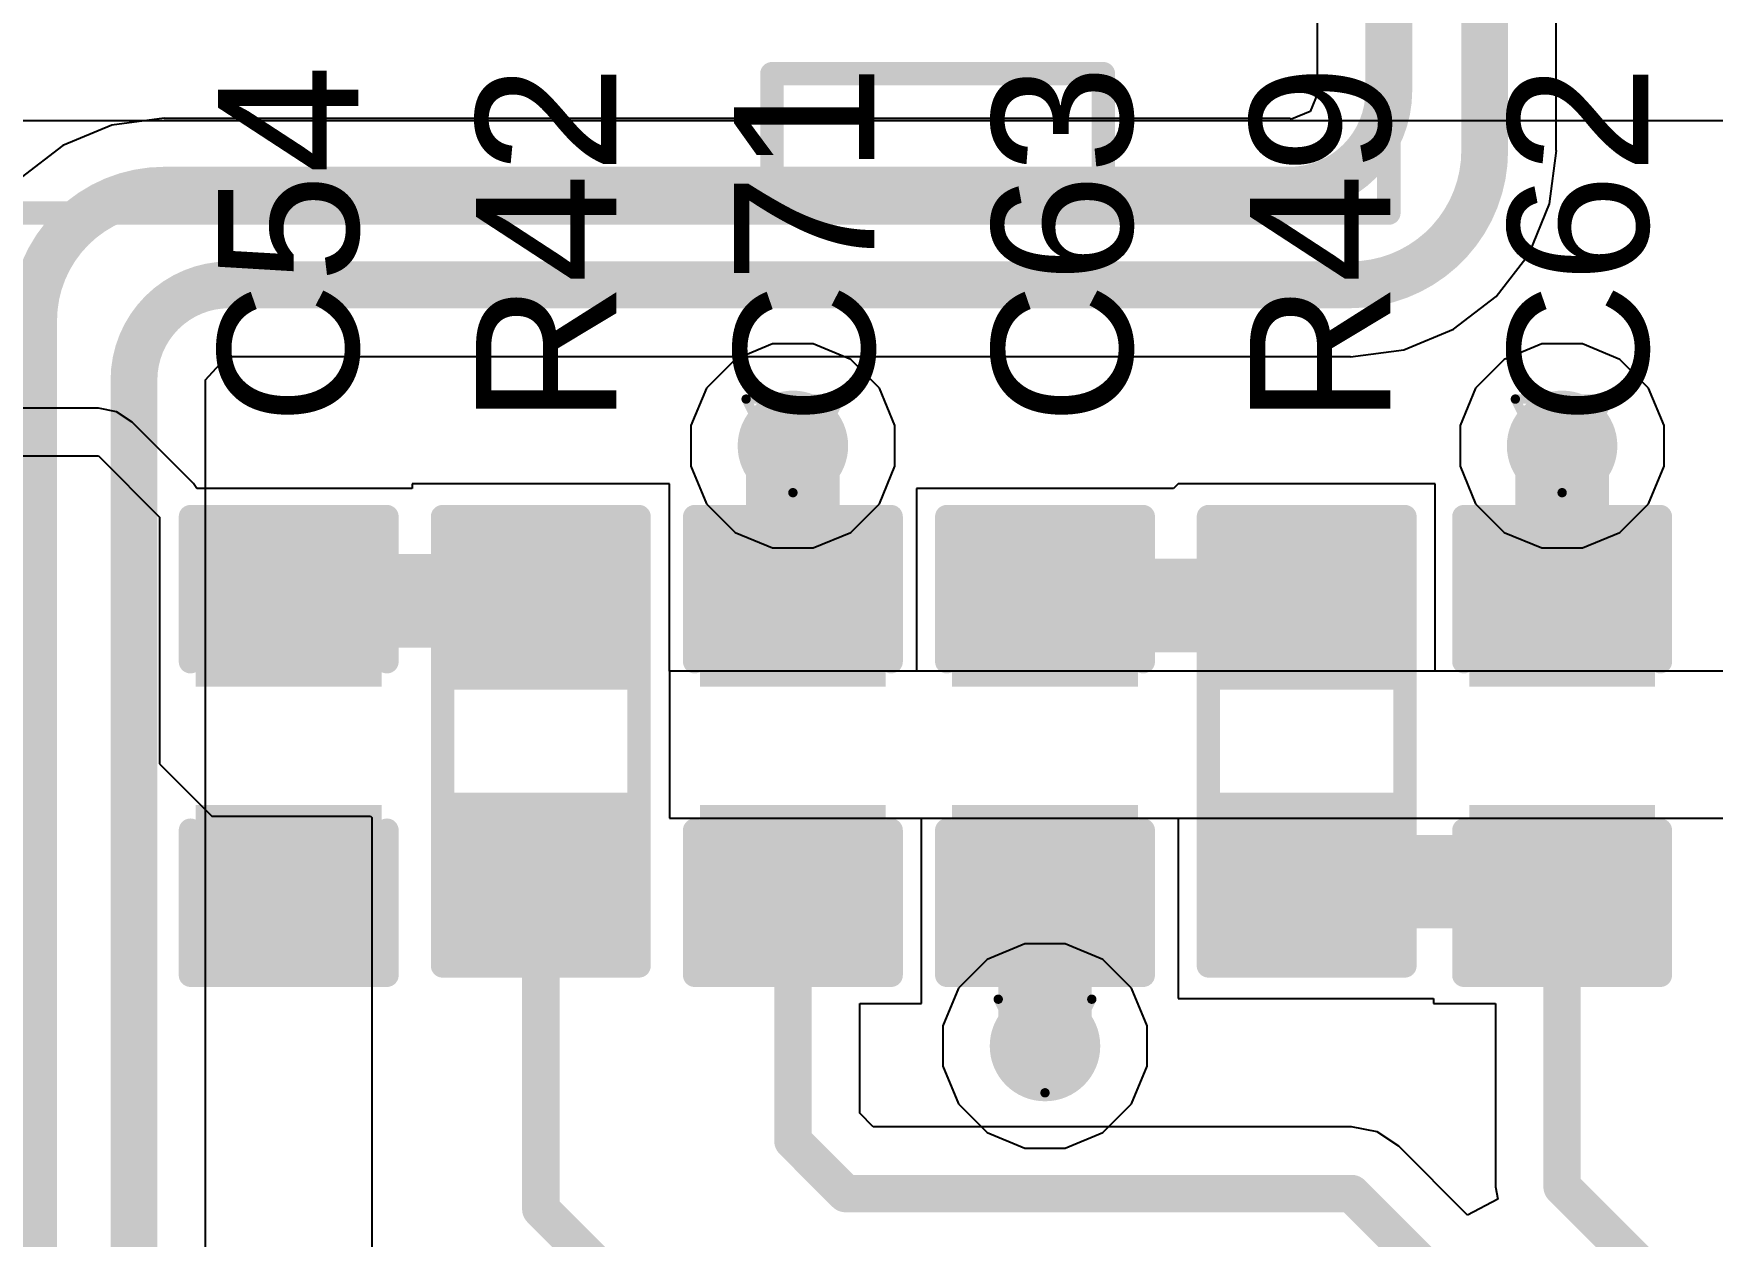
# Model space of a CAD drawing. Header units: inches. Extents: x 0 to 12.2, y 0 to 7.
# Drawn here: x 0.9288 to 1.2877, y 4.0616 to 4.3186 of the extents above; entities that cross this region are included whole.
import ezdxf

# ---------------------------------------------------------------- set-up
doc = ezdxf.new("R2010")
doc.units = ezdxf.units.IN
doc.header["$MEASUREMENT"] = 0
for name, color, linetype in [('Bottom Layer', 5, 'Continuous'), ('Bottom Overlay', 54, 'Continuous'), ('Drill Drawing', 1, 'Continuous'), ('Layer 1', 16, 'Continuous'), ('Layer 2', 76, 'Continuous'), ('Top Layer', 1, 'Continuous'), ('Top Overlay', 2, 'Continuous'), ('Top Paste', 8, 'Continuous'), ('Top Solder', 216, 'Continuous'), ('Via Holes', 16, 'Continuous')]:
    doc.layers.add(name, color=color, linetype=linetype)
doc.styles.add('Arial', font='', dxfattribs={"height": 0.2})
doc.styles.get('Arial').set_extended_font_data('Arial')

# ---------------------------------------------------------------- blocks, each defined once
blk = doc.blocks.new('R___0603_115')
at = {"layer": 'Top Layer'}
for points in [[(-0.015, 0.0175), (-0.015, -0.0175), (-0.045, -0.0175), (-0.045, 0.0175)], [(0.045, 0.0175), (0.045, -0.0175), (0.015, -0.0175), (0.015, 0.0175)]]:
    blk.add_hatch(color=1, dxfattribs=at).paths.add_polyline_path(points)
at = {"layer": 'Top Paste'}
for points in [[(-0.015, 0.0175), (-0.015, -0.0175), (-0.045, -0.0175), (-0.045, 0.0175)], [(0.045, 0.0175), (0.045, -0.0175), (0.015, -0.0175), (0.015, 0.0175)]]:
    blk.add_hatch(color=8, dxfattribs=at).paths.add_polyline_path(points)
at = {"layer": 'Top Solder'}
for points in [[(-0.011, 0.0215), (-0.011, -0.0215), (-0.049, -0.0215), (-0.049, 0.0215)], [(0.049, 0.0215), (0.049, -0.0215), (0.011, -0.0215), (0.011, 0.0215)]]:
    blk.add_hatch(color=216, dxfattribs=at).paths.add_polyline_path(points)
at = {"layer": 'Top Overlay'}
for points in [[(0.048, 0.021, 0.005, 0.005, 0), (-0.048, 0.021, 0.005, 0.005, 0)], [(-0.048, -0.021, 0.005, 0.005, 0), (-0.048, 0.021, 0.005, 0.005, 0)], [(0.048, -0.021, 0.005, 0.005, 0), (0.048, 0.021, 0.005, 0.005, 0)], [(0.048, -0.021, 0.005, 0.005, 0), (-0.048, -0.021, 0.005, 0.005, 0)]]:
    blk.add_lwpolyline(points, format="xyseb", dxfattribs=at)
for points in [[(-0.04925, 0.021, 0.0025, 0.0025, 1), (-0.04675, 0.021, 0.0025, 0.0025, 1)], [(-0.04925, 0.021, 0.0025, 0.0025, 1), (-0.04675, 0.021, 0.0025, 0.0025, 1)], [(0.04675, 0.021, 0.0025, 0.0025, 1), (0.04925, 0.021, 0.0025, 0.0025, 1)], [(0.04675, 0.021, 0.0025, 0.0025, 1), (0.04925, 0.021, 0.0025, 0.0025, 1)], [(-0.04925, -0.021, 0.0025, 0.0025, 1), (-0.04675, -0.021, 0.0025, 0.0025, 1)], [(-0.04925, -0.021, 0.0025, 0.0025, 1), (-0.04675, -0.021, 0.0025, 0.0025, 1)], [(0.04675, -0.021, 0.0025, 0.0025, 1), (0.04925, -0.021, 0.0025, 0.0025, 1)], [(0.04675, -0.021, 0.0025, 0.0025, 1), (0.04925, -0.021, 0.0025, 0.0025, 1)]]:
    blk.add_lwpolyline(points, format="xyseb", close=True, dxfattribs=at)
blk = doc.blocks.new('R___0603_122')
at = {"layer": 'Top Layer'}
for points in [[(-0.015, 0.0175), (-0.015, -0.0175), (-0.045, -0.0175), (-0.045, 0.0175)], [(0.045, 0.0175), (0.045, -0.0175), (0.015, -0.0175), (0.015, 0.0175)]]:
    blk.add_hatch(color=1, dxfattribs=at).paths.add_polyline_path(points)
at = {"layer": 'Top Paste'}
for points in [[(-0.015, 0.0175), (-0.015, -0.0175), (-0.045, -0.0175), (-0.045, 0.0175)], [(0.045, 0.0175), (0.045, -0.0175), (0.015, -0.0175), (0.015, 0.0175)]]:
    blk.add_hatch(color=8, dxfattribs=at).paths.add_polyline_path(points)
at = {"layer": 'Top Solder'}
for points in [[(-0.011, 0.0215), (-0.011, -0.0215), (-0.049, -0.0215), (-0.049, 0.0215)], [(0.049, 0.0215), (0.049, -0.0215), (0.011, -0.0215), (0.011, 0.0215)]]:
    blk.add_hatch(color=216, dxfattribs=at).paths.add_polyline_path(points)
at = {"layer": 'Top Overlay'}
for points in [[(-0.048, 0.021, 0.005, 0.005, 0), (-0.048, -0.021, 0.005, 0.005, 0)], [(-0.048, 0.021, 0.005, 0.005, 0), (0.048, 0.021, 0.005, 0.005, 0)], [(0.048, 0.021, 0.005, 0.005, 0), (0.048, -0.021, 0.005, 0.005, 0)], [(-0.048, -0.021, 0.005, 0.005, 0), (0.048, -0.021, 0.005, 0.005, 0)]]:
    blk.add_lwpolyline(points, format="xyseb", dxfattribs=at)
for points in [[(-0.04925, 0.021, 0.0025, 0.0025, 1), (-0.04675, 0.021, 0.0025, 0.0025, 1)], [(-0.04925, 0.021, 0.0025, 0.0025, 1), (-0.04675, 0.021, 0.0025, 0.0025, 1)], [(0.04675, 0.021, 0.0025, 0.0025, 1), (0.04925, 0.021, 0.0025, 0.0025, 1)], [(0.04675, 0.021, 0.0025, 0.0025, 1), (0.04925, 0.021, 0.0025, 0.0025, 1)], [(-0.04925, -0.021, 0.0025, 0.0025, 1), (-0.04675, -0.021, 0.0025, 0.0025, 1)], [(-0.04925, -0.021, 0.0025, 0.0025, 1), (-0.04675, -0.021, 0.0025, 0.0025, 1)], [(0.04675, -0.021, 0.0025, 0.0025, 1), (0.04925, -0.021, 0.0025, 0.0025, 1)], [(0.04675, -0.021, 0.0025, 0.0025, 1), (0.04925, -0.021, 0.0025, 0.0025, 1)]]:
    blk.add_lwpolyline(points, format="xyseb", close=True, dxfattribs=at)
blk = doc.blocks.new('B8B_XH_A_LF__SN__B_189')
at = {"layer": 'Bottom Overlay'}
for points in [[(0.4409448, -0.0898583, 0.005, 0.005, 0), (0.4409448, 0.1365197, 0.005, 0.005, 0)], [(0.309055, -0.0600787, 0.005, 0.005, 0), (0.3799211, -0.0600787, 0.005, 0.005, 0)], [(0.309055, -0.0898583, 0.005, 0.005, 0), (0.309055, -0.0600787, 0.005, 0.005, 0)], [(0.3799211, -0.0600787, 0.005, 0.005, 0), (0.3799212, -0.0898583, 0.005, 0.005, 0)], [(-0.440945, -0.0898583, 0.005, 0.005, 0), (0.4409448, -0.0898583, 0.005, 0.005, 0)]]:
    blk.add_lwpolyline(points, format="xyseb", dxfattribs=at)
for points in [[(0.307805, -0.0600787, 0.0025, 0.0025, 1), (0.310305, -0.0600787, 0.0025, 0.0025, 1)], [(0.307805, -0.0600787, 0.0025, 0.0025, 1), (0.310305, -0.0600787, 0.0025, 0.0025, 1)], [(0.3786711, -0.0600787, 0.0025, 0.0025, 1), (0.3811711, -0.0600787, 0.0025, 0.0025, 1)], [(0.3786711, -0.0600787, 0.0025, 0.0025, 1), (0.3811711, -0.0600787, 0.0025, 0.0025, 1)], [(0.307805, -0.0898583, 0.0025, 0.0025, 1), (0.310305, -0.0898583, 0.0025, 0.0025, 1)], [(0.3786712, -0.0898583, 0.0025, 0.0025, 1), (0.3811712, -0.0898583, 0.0025, 0.0025, 1)], [(0.4396948, -0.0898583, 0.0025, 0.0025, 1), (0.4421948, -0.0898583, 0.0025, 0.0025, 1)], [(0.4396948, -0.0898583, 0.0025, 0.0025, 1), (0.4421948, -0.0898583, 0.0025, 0.0025, 1)]]:
    blk.add_lwpolyline(points, format="xyseb", close=True, dxfattribs=at)
blk = doc.blocks.new('C___0603_285')
at = {"layer": 'Top Layer'}
for points in [[(-0.015, 0.0175), (-0.015, -0.0175), (-0.045, -0.0175), (-0.045, 0.0175)], [(0.045, 0.0175), (0.045, -0.0175), (0.015, -0.0175), (0.015, 0.0175)]]:
    blk.add_hatch(color=1, dxfattribs=at).paths.add_polyline_path(points)
at = {"layer": 'Top Paste'}
for points in [[(-0.015, 0.0175), (-0.015, -0.0175), (-0.045, -0.0175), (-0.045, 0.0175)], [(0.045, 0.0175), (0.045, -0.0175), (0.015, -0.0175), (0.015, 0.0175)]]:
    blk.add_hatch(color=8, dxfattribs=at).paths.add_polyline_path(points)
at = {"layer": 'Top Solder'}
for points in [[(-0.0126378, 0.0198622), (-0.0126378, -0.0198622), (-0.0473622, -0.0198622), (-0.0473622, 0.0198622)], [(0.0473622, 0.0198622), (0.0473622, -0.0198622), (0.0126378, -0.0198622), (0.0126378, 0.0198622)]]:
    blk.add_hatch(color=216, dxfattribs=at).paths.add_polyline_path(points)
at = {"layer": 'Top Overlay'}
for points in [[(-0.049, -0.021, 0.005, 0.005, 0), (-0.049, 0.021, 0.005, 0.005, 0)], [(-0.018, 0.021, 0.005, 0.005, 0), (-0.049, 0.021, 0.005, 0.005, 0)], [(0.049, 0.021, 0.005, 0.005, 0), (0.018, 0.021, 0.005, 0.005, 0)], [(0.049, -0.021, 0.005, 0.005, 0), (0.049, 0.021, 0.005, 0.005, 0)], [(-0.018, -0.021, 0.005, 0.005, 0), (-0.049, -0.021, 0.005, 0.005, 0)], [(0.049, -0.021, 0.005, 0.005, 0), (0.018, -0.021, 0.005, 0.005, 0)]]:
    blk.add_lwpolyline(points, format="xyseb", dxfattribs=at)
for points in [[(-0.05025, 0.021, 0.0025, 0.0025, 1), (-0.04775, 0.021, 0.0025, 0.0025, 1)], [(-0.05025, 0.021, 0.0025, 0.0025, 1), (-0.04775, 0.021, 0.0025, 0.0025, 1)], [(-0.01925, 0.021, 0.0025, 0.0025, 1), (-0.01675, 0.021, 0.0025, 0.0025, 1)], [(0.01675, 0.021, 0.0025, 0.0025, 1), (0.01925, 0.021, 0.0025, 0.0025, 1)], [(0.04775, 0.021, 0.0025, 0.0025, 1), (0.05025, 0.021, 0.0025, 0.0025, 1)], [(0.04775, 0.021, 0.0025, 0.0025, 1), (0.05025, 0.021, 0.0025, 0.0025, 1)], [(-0.05025, -0.021, 0.0025, 0.0025, 1), (-0.04775, -0.021, 0.0025, 0.0025, 1)], [(-0.05025, -0.021, 0.0025, 0.0025, 1), (-0.04775, -0.021, 0.0025, 0.0025, 1)], [(-0.01925, -0.021, 0.0025, 0.0025, 1), (-0.01675, -0.021, 0.0025, 0.0025, 1)], [(0.01675, -0.021, 0.0025, 0.0025, 1), (0.01925, -0.021, 0.0025, 0.0025, 1)], [(0.04775, -0.021, 0.0025, 0.0025, 1), (0.05025, -0.021, 0.0025, 0.0025, 1)], [(0.04775, -0.021, 0.0025, 0.0025, 1), (0.05025, -0.021, 0.0025, 0.0025, 1)]]:
    blk.add_lwpolyline(points, format="xyseb", close=True, dxfattribs=at)
blk = doc.blocks.new('C___0603_292')
at = {"layer": 'Top Layer'}
for points in [[(-0.015, 0.0175), (-0.015, -0.0175), (-0.045, -0.0175), (-0.045, 0.0175)], [(0.045, 0.0175), (0.045, -0.0175), (0.015, -0.0175), (0.015, 0.0175)]]:
    blk.add_hatch(color=1, dxfattribs=at).paths.add_polyline_path(points)
at = {"layer": 'Top Paste'}
for points in [[(-0.015, 0.0175), (-0.015, -0.0175), (-0.045, -0.0175), (-0.045, 0.0175)], [(0.045, 0.0175), (0.045, -0.0175), (0.015, -0.0175), (0.015, 0.0175)]]:
    blk.add_hatch(color=8, dxfattribs=at).paths.add_polyline_path(points)
at = {"layer": 'Top Solder'}
for points in [[(-0.0126378, 0.0198622), (-0.0126378, -0.0198622), (-0.0473622, -0.0198622), (-0.0473622, 0.0198622)], [(0.0473622, 0.0198622), (0.0473622, -0.0198622), (0.0126378, -0.0198622), (0.0126378, 0.0198622)]]:
    blk.add_hatch(color=216, dxfattribs=at).paths.add_polyline_path(points)
at = {"layer": 'Top Overlay'}
for points in [[(-0.018, 0.021, 0.005, 0.005, 0), (-0.049, 0.021, 0.005, 0.005, 0)], [(-0.049, -0.021, 0.005, 0.005, 0), (-0.049, 0.021, 0.005, 0.005, 0)], [(0.049, 0.021, 0.005, 0.005, 0), (0.018, 0.021, 0.005, 0.005, 0)], [(0.049, -0.021, 0.005, 0.005, 0), (0.049, 0.021, 0.005, 0.005, 0)], [(-0.018, -0.021, 0.005, 0.005, 0), (-0.049, -0.021, 0.005, 0.005, 0)], [(0.049, -0.021, 0.005, 0.005, 0), (0.018, -0.021, 0.005, 0.005, 0)]]:
    blk.add_lwpolyline(points, format="xyseb", dxfattribs=at)
for points in [[(-0.05025, 0.021, 0.0025, 0.0025, 1), (-0.04775, 0.021, 0.0025, 0.0025, 1)], [(-0.05025, 0.021, 0.0025, 0.0025, 1), (-0.04775, 0.021, 0.0025, 0.0025, 1)], [(-0.01925, 0.021, 0.0025, 0.0025, 1), (-0.01675, 0.021, 0.0025, 0.0025, 1)], [(0.01675, 0.021, 0.0025, 0.0025, 1), (0.01925, 0.021, 0.0025, 0.0025, 1)], [(0.04775, 0.021, 0.0025, 0.0025, 1), (0.05025, 0.021, 0.0025, 0.0025, 1)], [(0.04775, 0.021, 0.0025, 0.0025, 1), (0.05025, 0.021, 0.0025, 0.0025, 1)], [(-0.05025, -0.021, 0.0025, 0.0025, 1), (-0.04775, -0.021, 0.0025, 0.0025, 1)], [(-0.05025, -0.021, 0.0025, 0.0025, 1), (-0.04775, -0.021, 0.0025, 0.0025, 1)], [(-0.01925, -0.021, 0.0025, 0.0025, 1), (-0.01675, -0.021, 0.0025, 0.0025, 1)], [(0.01675, -0.021, 0.0025, 0.0025, 1), (0.01925, -0.021, 0.0025, 0.0025, 1)], [(0.04775, -0.021, 0.0025, 0.0025, 1), (0.05025, -0.021, 0.0025, 0.0025, 1)], [(0.04775, -0.021, 0.0025, 0.0025, 1), (0.05025, -0.021, 0.0025, 0.0025, 1)]]:
    blk.add_lwpolyline(points, format="xyseb", close=True, dxfattribs=at)
blk = doc.blocks.new('C___0603_293')
at = {"layer": 'Top Layer'}
for points in [[(-0.015, 0.0175), (-0.015, -0.0175), (-0.045, -0.0175), (-0.045, 0.0175)], [(0.045, 0.0175), (0.045, -0.0175), (0.015, -0.0175), (0.015, 0.0175)]]:
    blk.add_hatch(color=1, dxfattribs=at).paths.add_polyline_path(points)
at = {"layer": 'Top Paste'}
for points in [[(-0.015, 0.0175), (-0.015, -0.0175), (-0.045, -0.0175), (-0.045, 0.0175)], [(0.045, 0.0175), (0.045, -0.0175), (0.015, -0.0175), (0.015, 0.0175)]]:
    blk.add_hatch(color=8, dxfattribs=at).paths.add_polyline_path(points)
at = {"layer": 'Top Solder'}
for points in [[(-0.0126378, 0.0198622), (-0.0126378, -0.0198622), (-0.0473622, -0.0198622), (-0.0473622, 0.0198622)], [(0.0473622, 0.0198622), (0.0473622, -0.0198622), (0.0126378, -0.0198622), (0.0126378, 0.0198622)]]:
    blk.add_hatch(color=216, dxfattribs=at).paths.add_polyline_path(points)
at = {"layer": 'Top Overlay'}
for points in [[(-0.049, 0.021, 0.005, 0.005, 0), (-0.018, 0.021, 0.005, 0.005, 0)], [(-0.049, 0.021, 0.005, 0.005, 0), (-0.049, -0.021, 0.005, 0.005, 0)], [(0.018, 0.021, 0.005, 0.005, 0), (0.049, 0.021, 0.005, 0.005, 0)], [(0.049, 0.021, 0.005, 0.005, 0), (0.049, -0.021, 0.005, 0.005, 0)], [(-0.049, -0.021, 0.005, 0.005, 0), (-0.018, -0.021, 0.005, 0.005, 0)], [(0.018, -0.021, 0.005, 0.005, 0), (0.049, -0.021, 0.005, 0.005, 0)]]:
    blk.add_lwpolyline(points, format="xyseb", dxfattribs=at)
for points in [[(-0.05025, 0.021, 0.0025, 0.0025, 1), (-0.04775, 0.021, 0.0025, 0.0025, 1)], [(-0.05025, 0.021, 0.0025, 0.0025, 1), (-0.04775, 0.021, 0.0025, 0.0025, 1)], [(-0.01925, 0.021, 0.0025, 0.0025, 1), (-0.01675, 0.021, 0.0025, 0.0025, 1)], [(0.01675, 0.021, 0.0025, 0.0025, 1), (0.01925, 0.021, 0.0025, 0.0025, 1)], [(0.04775, 0.021, 0.0025, 0.0025, 1), (0.05025, 0.021, 0.0025, 0.0025, 1)], [(0.04775, 0.021, 0.0025, 0.0025, 1), (0.05025, 0.021, 0.0025, 0.0025, 1)], [(-0.05025, -0.021, 0.0025, 0.0025, 1), (-0.04775, -0.021, 0.0025, 0.0025, 1)], [(-0.05025, -0.021, 0.0025, 0.0025, 1), (-0.04775, -0.021, 0.0025, 0.0025, 1)], [(-0.01925, -0.021, 0.0025, 0.0025, 1), (-0.01675, -0.021, 0.0025, 0.0025, 1)], [(0.01675, -0.021, 0.0025, 0.0025, 1), (0.01925, -0.021, 0.0025, 0.0025, 1)], [(0.04775, -0.021, 0.0025, 0.0025, 1), (0.05025, -0.021, 0.0025, 0.0025, 1)], [(0.04775, -0.021, 0.0025, 0.0025, 1), (0.05025, -0.021, 0.0025, 0.0025, 1)]]:
    blk.add_lwpolyline(points, format="xyseb", close=True, dxfattribs=at)
blk = doc.blocks.new('C___0603_301')
at = {"layer": 'Top Layer'}
for points in [[(-0.015, 0.0175), (-0.015, -0.0175), (-0.045, -0.0175), (-0.045, 0.0175)], [(0.045, 0.0175), (0.045, -0.0175), (0.015, -0.0175), (0.015, 0.0175)]]:
    blk.add_hatch(color=1, dxfattribs=at).paths.add_polyline_path(points)
at = {"layer": 'Top Paste'}
for points in [[(-0.015, 0.0175), (-0.015, -0.0175), (-0.045, -0.0175), (-0.045, 0.0175)], [(0.045, 0.0175), (0.045, -0.0175), (0.015, -0.0175), (0.015, 0.0175)]]:
    blk.add_hatch(color=8, dxfattribs=at).paths.add_polyline_path(points)
at = {"layer": 'Top Solder'}
for points in [[(-0.0126378, 0.0198622), (-0.0126378, -0.0198622), (-0.0473622, -0.0198622), (-0.0473622, 0.0198622)], [(0.0473622, 0.0198622), (0.0473622, -0.0198622), (0.0126378, -0.0198622), (0.0126378, 0.0198622)]]:
    blk.add_hatch(color=216, dxfattribs=at).paths.add_polyline_path(points)
at = {"layer": 'Top Overlay'}
for points in [[(-0.049, -0.021, 0.005, 0.005, 0), (-0.049, 0.021, 0.005, 0.005, 0)], [(-0.018, 0.021, 0.005, 0.005, 0), (-0.049, 0.021, 0.005, 0.005, 0)], [(0.049, 0.021, 0.005, 0.005, 0), (0.018, 0.021, 0.005, 0.005, 0)], [(0.049, -0.021, 0.005, 0.005, 0), (0.049, 0.021, 0.005, 0.005, 0)], [(-0.018, -0.021, 0.005, 0.005, 0), (-0.049, -0.021, 0.005, 0.005, 0)], [(0.049, -0.021, 0.005, 0.005, 0), (0.018, -0.021, 0.005, 0.005, 0)]]:
    blk.add_lwpolyline(points, format="xyseb", dxfattribs=at)
for points in [[(-0.05025, 0.021, 0.0025, 0.0025, 1), (-0.04775, 0.021, 0.0025, 0.0025, 1)], [(-0.05025, 0.021, 0.0025, 0.0025, 1), (-0.04775, 0.021, 0.0025, 0.0025, 1)], [(-0.01925, 0.021, 0.0025, 0.0025, 1), (-0.01675, 0.021, 0.0025, 0.0025, 1)], [(0.01675, 0.021, 0.0025, 0.0025, 1), (0.01925, 0.021, 0.0025, 0.0025, 1)], [(0.04775, 0.021, 0.0025, 0.0025, 1), (0.05025, 0.021, 0.0025, 0.0025, 1)], [(0.04775, 0.021, 0.0025, 0.0025, 1), (0.05025, 0.021, 0.0025, 0.0025, 1)], [(-0.05025, -0.021, 0.0025, 0.0025, 1), (-0.04775, -0.021, 0.0025, 0.0025, 1)], [(-0.05025, -0.021, 0.0025, 0.0025, 1), (-0.04775, -0.021, 0.0025, 0.0025, 1)], [(-0.01925, -0.021, 0.0025, 0.0025, 1), (-0.01675, -0.021, 0.0025, 0.0025, 1)], [(0.01675, -0.021, 0.0025, 0.0025, 1), (0.01925, -0.021, 0.0025, 0.0025, 1)], [(0.04775, -0.021, 0.0025, 0.0025, 1), (0.05025, -0.021, 0.0025, 0.0025, 1)], [(0.04775, -0.021, 0.0025, 0.0025, 1), (0.05025, -0.021, 0.0025, 0.0025, 1)]]:
    blk.add_lwpolyline(points, format="xyseb", close=True, dxfattribs=at)

msp = doc.modelspace()

# ---------------------------------------------------------------- hatches: boundary and pattern name
at = {"layer": 'Bottom Layer'}
h = msp.add_hatch(color=5, dxfattribs=at)
edge = h.paths.add_edge_path()
edge.add_arc((1.0911088, 4.2304733), 0.011811, 0, 360)
h = msp.add_hatch(color=5, dxfattribs=at)
edge = h.paths.add_edge_path()
edge.add_arc((1.2555432, 4.2304733), 0.011811, 0, 360)
h = msp.add_hatch(color=5, dxfattribs=at)
edge = h.paths.add_edge_path()
edge.add_arc((1.145, 4.1022389), 0.011811, 0, 360)
at = {"layer": 'Layer 1'}
h = msp.add_hatch(color=16, dxfattribs=at)
edge = h.paths.add_edge_path()
edge.add_arc((1.0911088, 4.2304733), 0.011811, 0, 360)
h = msp.add_hatch(color=16, dxfattribs=at)
edge = h.paths.add_edge_path()
edge.add_arc((1.2555432, 4.2304733), 0.011811, 0, 360)
h = msp.add_hatch(color=16, dxfattribs=at)
edge = h.paths.add_edge_path()
edge.add_arc((1.145, 4.1022389), 0.011811, 0, 360)
at = {"layer": 'Layer 2'}
h = msp.add_hatch(color=76, dxfattribs=at)
edge = h.paths.add_edge_path()
edge.add_arc((1.0911088, 4.2304733), 0.011811, 0, 360)
h = msp.add_hatch(color=76, dxfattribs=at)
edge = h.paths.add_edge_path()
edge.add_arc((1.2555432, 4.2304733), 0.011811, 0, 360)
h = msp.add_hatch(color=76, dxfattribs=at)
edge = h.paths.add_edge_path()
edge.add_arc((1.145, 4.1022389), 0.011811, 0, 360)
at = {"layer": 'Top Layer'}
h = msp.add_hatch(color=1, dxfattribs=at)
edge = h.paths.add_edge_path()
edge.add_arc((1.0911088, 4.2304733), 0.011811, 0, 360)
h = msp.add_hatch(color=1, dxfattribs=at)
edge = h.paths.add_edge_path()
edge.add_arc((1.2555432, 4.2304733), 0.011811, 0, 360)
h = msp.add_hatch(color=1, dxfattribs=at)
edge = h.paths.add_edge_path()
edge.add_arc((1.145, 4.1022389), 0.011811, 0, 360)
at = {"layer": 'Via Holes'}
h = msp.add_hatch(color=7, dxfattribs=at)
edge = h.paths.add_edge_path()
edge.add_arc((1.0911088, 4.2304733), 0.0059055, 0, 360)
h = msp.add_hatch(color=7, dxfattribs=at)
edge = h.paths.add_edge_path()
edge.add_arc((1.2555432, 4.2304733), 0.0059055, 0, 360)
h = msp.add_hatch(color=7, dxfattribs=at)
edge = h.paths.add_edge_path()
edge.add_arc((1.145, 4.1022389), 0.0059055, 0, 360)

# ---------------------------------------------------------------- linework, layer by layer
at = {"layer": 'Bottom Layer'}
for p, q in [((1.2542871, 4.2935642), (1.2542871, 4.483763)), ((1.2032085, 4.4556454), (1.2032085, 4.3063374)), ((1.2032946, 4.3059044), (1.2016593, 4.3019563)), ((1.2032085, 4.3063374), (1.2032946, 4.3059044)), ((0.9566735, 4.3004831), (0.9454819, 4.2990097)), ((0.9566735, 4.3004071), (0.9566735, 4.3004831)), ((1.1972782, 4.3004071), (0.9566735, 4.3004071)), ((1.1977112, 4.300321), (1.1972782, 4.3004071)), ((1.2016593, 4.3019563), (1.1977112, 4.300321)), ((0.9454819, 4.2990097), (0.935053, 4.2946899)), ((0.935053, 4.2946899), (0.9260974, 4.2878181)), ((1.2528691, 4.2821632), (1.2543701, 4.2935642)), ((1.2543701, 4.2935642), (1.2542871, 4.2935642)), ((1.2484685, 4.2715392), (1.2528691, 4.2821632)), ((1.2414681, 4.2624161), (1.2484685, 4.2715392)), ((1.232345, 4.2554157), (1.2414681, 4.2624161)), ((1.221721, 4.2510151), (1.232345, 4.2554157)), ((0.9655444, 4.2445641), (0.970204, 4.2496341)), ((0.970204, 4.2496341), (0.9702647, 4.2496593)), ((0.9702647, 4.2496593), (0.9705772, 4.2495971)), ((0.9705772, 4.2495971), (1.21032, 4.2495971)), ((1.21032, 4.2495141), (1.221721, 4.2510151)), ((1.21032, 4.2495971), (1.21032, 4.2495141)), ((0.9655442, 4.2445637), (0.9655443, 4.2445641)), ((0.9655442, 3.0177501), (0.9655442, 4.2445637)), ((0.9655443, 4.2445641), (0.9655444, 4.2445641))]:
    msp.add_line(p, q, dxfattribs=at)
for points in [[(1.2389932, 4.2935642, 0.01, 0.01, 0), (1.2389932, 4.483763, 0.01, 0.01, 0)], [(1.2185024, 4.3063374, 0.01, 0.01, 0), (1.2185024, 4.4564976, 0.01, 0.01, 0)], [(1.2185024, 4.3063374, 0.01, 0.01, -0.4142135623730951), (1.1972782, 4.2851132, 0.01, 0.01, 0)], [(1.2389932, 4.2935642, 0.01, 0.01, -0.4142135623730951), (1.21032, 4.264891, 0.01, 0.01, 0)], [(0.9288023, 4.257242, 0.01, 0.01, -0.4142135623730951), (0.9566735, 4.2851132, 0.01, 0.01, 0)], [(0.9566735, 4.2851132, 0.01, 0.01, 0), (1.1972782, 4.2851132, 0.01, 0.01, 0)], [(0.9502504, 4.2445642, 0.01, 0.01, -0.4142135623730951), (0.9705772, 4.264891, 0.01, 0.01, 0)], [(0.9705772, 4.264891, 0.01, 0.01, 0), (1.21032, 4.264891, 0.01, 0.01, 0)], [(0.9288023, 2.3906997, 0.01, 0.01, 0), (0.9288023, 4.257242, 0.01, 0.01, 0)], [(0.9502503, 4.2445641, 0.01, 0.01, 0), (0.9502504, 4.2445642, 0.01, 0.01, 0)], [(0.9502503, 3.0177496, 0.01, 0.01, 0), (0.9502503, 4.2445641, 0.01, 0.01, 0)]]:
    msp.add_lwpolyline(points, format="xyseb", dxfattribs=at)
for points in [[(1.2160024, 4.3063374, 0.005, 0.005, 1), (1.2210024, 4.3063374, 0.005, 0.005, 1)], [(1.2160024, 4.3063374, 0.005, 0.005, 1), (1.2210024, 4.3063374, 0.005, 0.005, 1)], [(1.2364932, 4.2935642, 0.005, 0.005, 1), (1.2414932, 4.2935642, 0.005, 0.005, 1)], [(1.2364932, 4.2935642, 0.005, 0.005, 1), (1.2414932, 4.2935642, 0.005, 0.005, 1)], [(0.9541735, 4.2851132, 0.005, 0.005, 1), (0.9591735, 4.2851132, 0.005, 0.005, 1)], [(0.9541735, 4.2851132, 0.005, 0.005, 1), (0.9591735, 4.2851132, 0.005, 0.005, 1)], [(1.1947782, 4.2851132, 0.005, 0.005, 1), (1.1997782, 4.2851132, 0.005, 0.005, 1)], [(1.1947782, 4.2851132, 0.005, 0.005, 1), (1.1997782, 4.2851132, 0.005, 0.005, 1)], [(0.9680772, 4.264891, 0.005, 0.005, 1), (0.9730772, 4.264891, 0.005, 0.005, 1)], [(0.9680772, 4.264891, 0.005, 0.005, 1), (0.9730772, 4.264891, 0.005, 0.005, 1)], [(1.20782, 4.264891, 0.005, 0.005, 1), (1.21282, 4.264891, 0.005, 0.005, 1)], [(1.20782, 4.264891, 0.005, 0.005, 1), (1.21282, 4.264891, 0.005, 0.005, 1)], [(0.9263023, 4.257242, 0.005, 0.005, 1), (0.9313023, 4.257242, 0.005, 0.005, 1)], [(0.9263023, 4.257242, 0.005, 0.005, 1), (0.9313023, 4.257242, 0.005, 0.005, 1)], [(0.9477503, 4.2445641, 0.005, 0.005, 1), (0.9527503, 4.2445641, 0.005, 0.005, 1)], [(0.9477503, 4.2445641, 0.005, 0.005, 1), (0.9527503, 4.2445641, 0.005, 0.005, 1)], [(0.9477504, 4.2445642, 0.005, 0.005, 1), (0.9527504, 4.2445642, 0.005, 0.005, 1)], [(0.9477504, 4.2445642, 0.005, 0.005, 1), (0.9527504, 4.2445642, 0.005, 0.005, 1)]]:
    msp.add_lwpolyline(points, format="xyseb", close=True, dxfattribs=at)
at = {"layer": 'Drill Drawing'}
for points in [[(1.0811088, 4.2404733, 0.002, 0.002, 0), (1.1011088, 4.2404733, 0.002, 0.002, 0)], [(1.0811088, 4.2404733, 0.002, 0.002, 0), (1.0911088, 4.2204733, 0.002, 0.002, 0)], [(1.0911088, 4.2204733, 0.002, 0.002, 0), (1.1011088, 4.2404733, 0.002, 0.002, 0)], [(1.2455432, 4.2404733, 0.002, 0.002, 0), (1.2655432, 4.2404733, 0.002, 0.002, 0)], [(1.2455432, 4.2404733, 0.002, 0.002, 0), (1.2555432, 4.2204733, 0.002, 0.002, 0)], [(1.2555432, 4.2204733, 0.002, 0.002, 0), (1.2655432, 4.2404733, 0.002, 0.002, 0)], [(1.135, 4.1122389, 0.002, 0.002, 0), (1.155, 4.1122389, 0.002, 0.002, 0)], [(1.135, 4.1122389, 0.002, 0.002, 0), (1.145, 4.0922389, 0.002, 0.002, 0)], [(1.145, 4.0922389, 0.002, 0.002, 0), (1.155, 4.1122389, 0.002, 0.002, 0)]]:
    msp.add_lwpolyline(points, format="xyseb", dxfattribs=at)
for points in [[(1.0806088, 4.2404733, 0.001, 0.001, 1), (1.0816088, 4.2404733, 0.001, 0.001, 1)], [(1.0806088, 4.2404733, 0.001, 0.001, 1), (1.0816088, 4.2404733, 0.001, 0.001, 1)], [(1.1006088, 4.2404733, 0.001, 0.001, 1), (1.1016088, 4.2404733, 0.001, 0.001, 1)], [(1.1006088, 4.2404733, 0.001, 0.001, 1), (1.1016088, 4.2404733, 0.001, 0.001, 1)], [(1.2450432, 4.2404733, 0.001, 0.001, 1), (1.2460432, 4.2404733, 0.001, 0.001, 1)], [(1.2450432, 4.2404733, 0.001, 0.001, 1), (1.2460432, 4.2404733, 0.001, 0.001, 1)], [(1.2650432, 4.2404733, 0.001, 0.001, 1), (1.2660432, 4.2404733, 0.001, 0.001, 1)], [(1.2650432, 4.2404733, 0.001, 0.001, 1), (1.2660432, 4.2404733, 0.001, 0.001, 1)], [(1.0906088, 4.2204733, 0.001, 0.001, 1), (1.0916088, 4.2204733, 0.001, 0.001, 1)], [(1.0906088, 4.2204733, 0.001, 0.001, 1), (1.0916088, 4.2204733, 0.001, 0.001, 1)], [(1.2550432, 4.2204733, 0.001, 0.001, 1), (1.2560432, 4.2204733, 0.001, 0.001, 1)], [(1.2550432, 4.2204733, 0.001, 0.001, 1), (1.2560432, 4.2204733, 0.001, 0.001, 1)], [(1.1345, 4.1122389, 0.001, 0.001, 1), (1.1355, 4.1122389, 0.001, 0.001, 1)], [(1.1345, 4.1122389, 0.001, 0.001, 1), (1.1355, 4.1122389, 0.001, 0.001, 1)], [(1.1545, 4.1122389, 0.001, 0.001, 1), (1.1555, 4.1122389, 0.001, 0.001, 1)], [(1.1545, 4.1122389, 0.001, 0.001, 1), (1.1555, 4.1122389, 0.001, 0.001, 1)], [(1.1445, 4.0922389, 0.001, 0.001, 1), (1.1455, 4.0922389, 0.001, 0.001, 1)], [(1.1445, 4.0922389, 0.001, 0.001, 1), (1.1455, 4.0922389, 0.001, 0.001, 1)]]:
    msp.add_lwpolyline(points, format="xyseb", close=True, dxfattribs=at)
at = {"layer": 'Layer 2'}
for p, q in [((0.6851306, 4.3), (1.4257354, 4.2999999)), ((1.0867703, 4.2522843), (1.0787539, 4.2489638)), ((1.0954473, 4.2522843), (1.0867703, 4.2522843)), ((1.1034637, 4.2489638), (1.0954473, 4.2522843)), ((1.2512047, 4.2522843), (1.2431883, 4.2489638)), ((1.2598817, 4.2522843), (1.2512047, 4.2522843)), ((1.2678981, 4.2489638), (1.2598817, 4.2522843)), ((1.0787539, 4.2489638), (1.0726183, 4.2428282)), ((1.1095993, 4.2428282), (1.1034637, 4.2489638)), ((1.2431883, 4.2489638), (1.2370527, 4.2428282)), ((1.2740337, 4.2428282), (1.2678981, 4.2489638)), ((1.0726183, 4.2428282), (1.0692978, 4.2348118)), ((1.1129198, 4.2348118), (1.1095993, 4.2428282)), ((1.2370527, 4.2428282), (1.2337322, 4.2348118)), ((1.2773542, 4.2348118), (1.2740337, 4.2428282)), ((1.0692978, 4.2348118), (1.0692978, 4.2261348)), ((1.1129198, 4.2261348), (1.1129198, 4.2348118)), ((1.2337322, 4.2348118), (1.2337322, 4.2261348)), ((1.2773542, 4.2261348), (1.2773542, 4.2348118)), ((1.0692978, 4.2261348), (1.0726183, 4.2181184)), ((1.1095993, 4.2181184), (1.1129198, 4.2261348)), ((1.2337322, 4.2261348), (1.2370527, 4.2181184)), ((1.2740337, 4.2181184), (1.2773542, 4.2261348)), ((1.0726183, 4.2181184), (1.0787539, 4.2119828)), ((1.1034637, 4.2119828), (1.1095993, 4.2181184)), ((1.2370527, 4.2181184), (1.2431883, 4.2119828)), ((1.2678981, 4.2119828), (1.2740337, 4.2181184)), ((1.0787539, 4.2119828), (1.0867703, 4.2086623)), ((1.0954473, 4.2086623), (1.1034637, 4.2119828)), ((1.2431883, 4.2119828), (1.2512047, 4.2086623)), ((1.2598817, 4.2086623), (1.2678981, 4.2119828)), ((1.0867703, 4.2086623), (1.0954473, 4.2086623)), ((1.2512047, 4.2086623), (1.2598817, 4.2086623)), ((1.1406615, 4.1240499), (1.1326451, 4.1207294)), ((1.1493385, 4.1240499), (1.1406615, 4.1240499)), ((1.1573549, 4.1207294), (1.1493385, 4.1240499)), ((1.1326451, 4.1207294), (1.1265095, 4.1145938)), ((1.1634905, 4.1145938), (1.1573549, 4.1207294)), ((1.1265095, 4.1145938), (1.123189, 4.1065774)), ((1.166811, 4.1065774), (1.1634905, 4.1145938)), ((1.123189, 4.1065774), (1.123189, 4.0979004)), ((1.166811, 4.0979004), (1.166811, 4.1065774)), ((1.123189, 4.0979004), (1.1265095, 4.089884)), ((1.1634905, 4.089884), (1.166811, 4.0979004)), ((1.1265095, 4.089884), (1.1326451, 4.0837484)), ((1.1573549, 4.0837484), (1.1634905, 4.089884)), ((1.1326451, 4.0837484), (1.1406615, 4.0804279)), ((1.1493385, 4.0804279), (1.1573549, 4.0837484)), ((1.1406615, 4.0804279), (1.1493385, 4.0804279))]:
    msp.add_line(p, q, dxfattribs=at)
at = {"layer": 'Top Layer'}
for p, q in [((0.94264, 4.2385442), (0.8666056, 4.2385442)), ((0.9465418, 4.2377681), (0.94264, 4.2385442)), ((0.9498496, 4.2355579), (0.9465418, 4.2377681)), ((0.9629496, 4.2224579), (0.9498496, 4.2355579)), ((0.8680521, 4.2283483), (0.94264, 4.2283483)), ((0.94264, 4.2283483), (0.95574, 4.2152483)), ((0.9636858, 4.2213561), (0.9629496, 4.2224579)), ((1.0097176, 4.2213561), (0.9636858, 4.2213561)), ((1.0647176, 4.2223561), (1.0097176, 4.2223561)), ((1.0097176, 4.2223561), (1.0097176, 4.2213561)), ((1.0647176, 4.1823561), (1.0647176, 4.2223561)), ((1.1724999, 4.2213561), (1.1175, 4.2213561)), ((1.1175, 4.2213561), (1.1175, 4.1823561)), ((1.1734371, 4.2223562), (1.1724999, 4.2213561)), ((1.1734371, 4.2223561), (1.1734371, 4.2223562)), ((1.2284371, 4.2223561), (1.1734371, 4.2223561)), ((1.2284371, 4.1823561), (1.2284371, 4.2223561)), ((0.95574, 4.2152483), (0.95574, 4.1625118)), ((1.6749198, 4.1823561), (1.0647176, 4.1823561)), ((1.0647176, 4.1823561), (1.0647176, 4.1509217)), ((1.1175, 4.1823561), (1.0647176, 4.1823561)), ((1.3399174, 4.1823561), (1.2284371, 4.1823561)), ((0.95574, 4.1625118), (0.9668957, 4.1513561)), ((0.9668957, 4.1513561), (1.0008263, 4.1513561)), ((1.0008263, 4.1513561), (1.0011022, 4.1510802)), ((1.0011022, 4.1510802), (1.0011022, 4.0533977)), ((1.0647176, 4.1509217), (1.6749198, 4.1509217)), ((1.1186088, 4.1113561), (1.1186088, 4.1509217)), ((1.1186088, 4.1509217), (1.1734371, 4.1509217)), ((1.1734371, 4.1509217), (1.1734371, 4.1123561)), ((1.1053831, 4.0879021), (1.1053831, 4.1113561)), ((1.1053831, 4.1113561), (1.1186088, 4.1113561)), ((1.1734371, 4.1123561), (1.2280432, 4.1123561)), ((1.2280432, 4.1123561), (1.2280432, 4.1113561)), ((1.2280432, 4.1113561), (1.2412689, 4.1113561)), ((1.2412689, 4.1113561), (1.2412689, 4.0721484)), ((1.1083007, 4.0849845), (1.1053831, 4.0879021)), ((1.2105339, 4.0849845), (1.1083007, 4.0849845)), ((1.2105344, 4.0849846), (1.2105339, 4.0849845)), ((1.2159969, 4.0838979), (1.2105344, 4.0849846)), ((1.2206279, 4.0808037), (1.2159969, 4.0838979)), ((1.2353355, 4.066096), (1.2206279, 4.0808037)), ((1.2412689, 4.0721484), (1.2412688, 4.0721479)), ((1.2412688, 4.0721479), (1.2417867, 4.0695444)), ((1.2417867, 4.0695444), (1.2353355, 4.066096))]:
    msp.add_line(p, q, dxfattribs=at)
for points in [[(1.0911088, 4.1963561, 0.02, 0.02, 0), (1.0911088, 4.2304733, 0.02, 0.02, 0)], [(1.2555432, 4.1963561, 0.02, 0.02, 0), (1.2555432, 4.2304733, 0.02, 0.02, 0)], [(0.9843264, 4.1973561, 0.02, 0.02, 0), (1.0372176, 4.1973561, 0.02, 0.02, 0)], [(1.145, 4.1963561, 0.02, 0.02, 0), (1.2009371, 4.1963561, 0.02, 0.02, 0)], [(1.145, 4.1022389, 0.02, 0.02, 0), (1.145, 4.1363561, 0.02, 0.02, 0)], [(1.2009371, 4.1373561, 0.02, 0.02, 0), (1.2545432, 4.1373561, 0.02, 0.02, 0)], [(1.0372176, 4.067395, 0.008, 0.008, 0), (1.0372176, 4.1373561, 0.008, 0.008, 0)], [(1.0911088, 4.0819894, 0.008, 0.008, 0), (1.0911088, 4.1363561, 0.008, 0.008, 0)], [(1.2555432, 4.1353561, 0.008, 0.008, 0), (1.2555432, 4.1363561, 0.008, 0.008, 0)], [(1.2555432, 4.0721479, 0.008, 0.008, 0), (1.2555432, 4.1353561, 0.008, 0.008, 0)], [(1.0911088, 4.0819894, 0.008, 0.008, 0), (1.102388, 4.0707102, 0.008, 0.008, 0)], [(1.102388, 4.0707102, 0.008, 0.008, 0), (1.2105344, 4.0707102, 0.008, 0.008, 0)], [(1.2105344, 4.0707102, 0.008, 0.008, 0), (1.2946586, 3.986586, 0.008, 0.008, 0)], [(1.2555432, 4.0721479, 0.008, 0.008, 0), (1.323442, 4.0042491, 0.008, 0.008, 0)], [(1.0372176, 4.067395, 0.008, 0.008, 0), (1.0489024, 4.0557102, 0.008, 0.008, 0)]]:
    msp.add_lwpolyline(points, format="xyseb", dxfattribs=at)
for points in [[(1.0861088, 4.2304733, 0.01, 0.01, 1), (1.0961088, 4.2304733, 0.01, 0.01, 1)], [(1.2505432, 4.2304733, 0.01, 0.01, 1), (1.2605432, 4.2304733, 0.01, 0.01, 1)], [(0.9793264, 4.1973561, 0.01, 0.01, 1), (0.9893264, 4.1973561, 0.01, 0.01, 1)], [(1.0322176, 4.1973561, 0.01, 0.01, 1), (1.0422176, 4.1973561, 0.01, 0.01, 1)], [(1.0861088, 4.1963561, 0.01, 0.01, 1), (1.0961088, 4.1963561, 0.01, 0.01, 1)], [(1.14, 4.1963561, 0.01, 0.01, 1), (1.15, 4.1963561, 0.01, 0.01, 1)], [(1.1959371, 4.1963561, 0.01, 0.01, 1), (1.2059371, 4.1963561, 0.01, 0.01, 1)], [(1.2505432, 4.1963561, 0.01, 0.01, 1), (1.2605432, 4.1963561, 0.01, 0.01, 1)], [(1.14, 4.1363561, 0.01, 0.01, 1), (1.15, 4.1363561, 0.01, 0.01, 1)], [(1.1959371, 4.1373561, 0.01, 0.01, 1), (1.2059371, 4.1373561, 0.01, 0.01, 1)], [(1.2495432, 4.1373561, 0.01, 0.01, 1), (1.2595432, 4.1373561, 0.01, 0.01, 1)], [(1.0352176, 4.1373561, 0.004, 0.004, 1), (1.0392176, 4.1373561, 0.004, 0.004, 1)], [(1.0891088, 4.1363561, 0.004, 0.004, 1), (1.0931088, 4.1363561, 0.004, 0.004, 1)], [(1.2535432, 4.1363561, 0.004, 0.004, 1), (1.2575432, 4.1363561, 0.004, 0.004, 1)], [(1.2535432, 4.1353561, 0.004, 0.004, 1), (1.2575432, 4.1353561, 0.004, 0.004, 1)], [(1.2535432, 4.1353561, 0.004, 0.004, 1), (1.2575432, 4.1353561, 0.004, 0.004, 1)], [(1.14, 4.1022389, 0.01, 0.01, 1), (1.15, 4.1022389, 0.01, 0.01, 1)], [(1.0891088, 4.0819894, 0.004, 0.004, 1), (1.0931088, 4.0819894, 0.004, 0.004, 1)], [(1.0891088, 4.0819894, 0.004, 0.004, 1), (1.0931088, 4.0819894, 0.004, 0.004, 1)], [(1.100388, 4.0707102, 0.004, 0.004, 1), (1.104388, 4.0707102, 0.004, 0.004, 1)], [(1.100388, 4.0707102, 0.004, 0.004, 1), (1.104388, 4.0707102, 0.004, 0.004, 1)], [(1.2085344, 4.0707102, 0.004, 0.004, 1), (1.2125344, 4.0707102, 0.004, 0.004, 1)], [(1.2085344, 4.0707102, 0.004, 0.004, 1), (1.2125344, 4.0707102, 0.004, 0.004, 1)], [(1.2535432, 4.0721479, 0.004, 0.004, 1), (1.2575432, 4.0721479, 0.004, 0.004, 1)], [(1.2535432, 4.0721479, 0.004, 0.004, 1), (1.2575432, 4.0721479, 0.004, 0.004, 1)], [(1.0352176, 4.067395, 0.004, 0.004, 1), (1.0392176, 4.067395, 0.004, 0.004, 1)], [(1.0352176, 4.067395, 0.004, 0.004, 1), (1.0392176, 4.067395, 0.004, 0.004, 1)]]:
    msp.add_lwpolyline(points, format="xyseb", close=True, dxfattribs=at)

# ---------------------------------------------------------------- block references
msp.add_blockref('B8B_XH_A_LF__SN__B_189', (0.7775576, 4.3700805))
for name, p, rotation in [('C___0603_301', (0.9833264, 4.1663561), 270), ('R___0603_122', (1.0372176, 4.1673561), 90), ('C___0603_285', (1.0911088, 4.1663561), 270), ('C___0603_292', (1.145, 4.1663561), 270), ('R___0603_115', (1.2009371, 4.1673561), 270), ('C___0603_293', (1.2555432, 4.1663561), 90)]:
    msp.add_blockref(name, p, dxfattribs=dict(rotation=rotation))

# ---------------------------------------------------------------- texts
at = {"layer": 'Top Overlay', "style": 'Arial'}
for s, p in [('C54', (0.9982228, 4.235013)), ('R42', (1.0533704, 4.235013)), ('C71', (1.108518, 4.235013)), ('C63', (1.1636656, 4.235013)), ('R49', (1.2188132, 4.235013)), ('C62', (1.2739608, 4.235013))]:
    msp.add_text(s, height=0.03, rotation=90, dxfattribs=at).set_placement(p)

doc.saveas('drawing.dxf')
